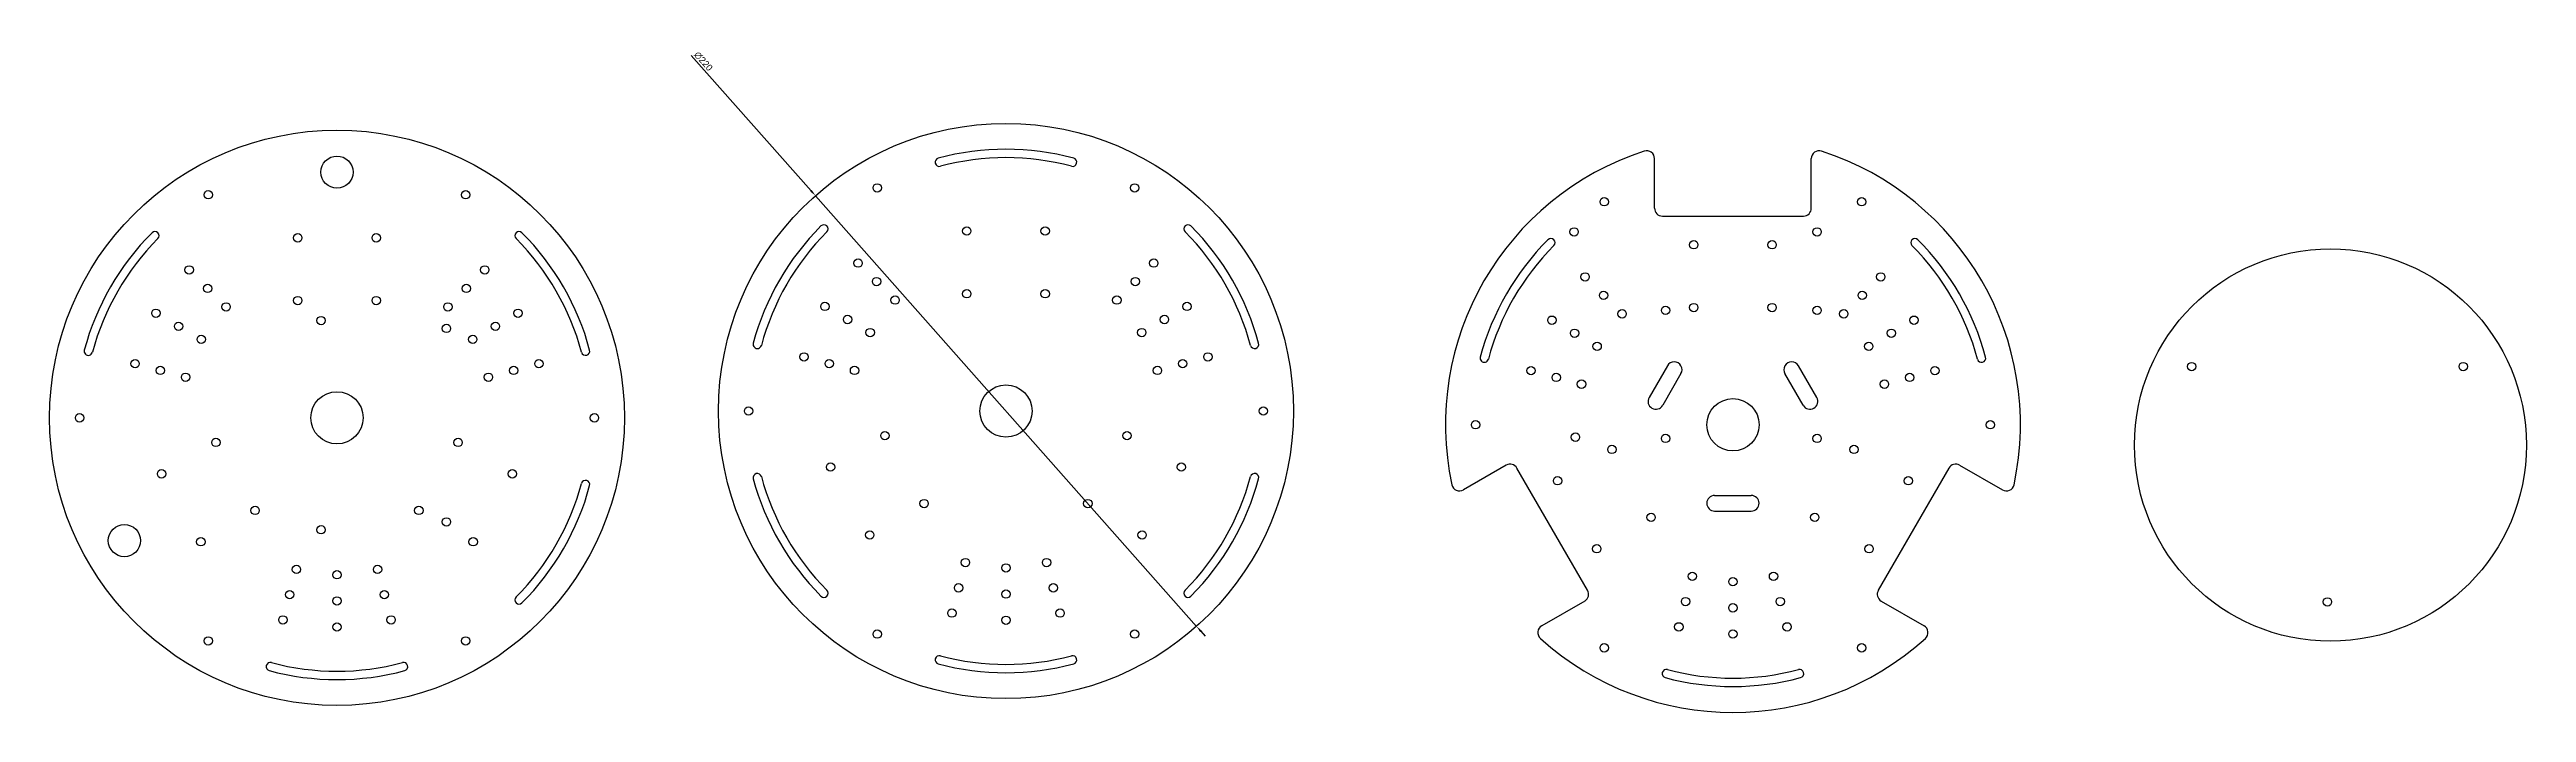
# Model space of a CAD drawing. Header units: millimetres. Extents: x 2182 to 8255, y 2735 to 3059.
# Drawn here: x 2182 to 3130, y 2735 to 2989 of the extents above; entities outside this region: 3.
import ezdxf

# ---------------------------------------------------------------- set-up
doc = ezdxf.new("R2010")
doc.units = ezdxf.units.MM
doc.styles.get("Standard").update_dxf_attribs({"font": 'arial.ttf'})
doc.dimstyles.new('ISO-25', dxfattribs={"dimtxt": 2.5, "dimasz": 2.5, "dimexe": 1.25, "dimexo": 0.625, "dimtad": 1, "dimtxsty": 'Standard', "dimcen": 2.5, "dimadec": 0, "dimazin": 0, "dimtfac": 1, "dimtmove": 0, "dimatfit": 3, "dimfxl": 0, "dimarcsym": 0})

# ---------------------------------------------------------------- blocks, each defined once
blk = doc.blocks.new('*D8')
at = {"color": 0, "lineweight": -2, "transparency": 16777216}
for p, q in [((2428.05, 2986.55), (2473.89, 2934.79)), ((2621.41, 2768.23), (2475.55, 2932.92)), ((2623.06, 2766.36), (2624.72, 2764.48))]:
    blk.add_line(p, q, dxfattribs=at)
at = {"color": 0, "transparency": 16777216}
for points in [[(2474.2, 2935.07), (2473.58, 2934.52), (2475.55, 2932.92)], [(2623.37, 2766.63), (2622.75, 2766.08), (2621.41, 2768.23)]]:
    blk.add_solid(points, dxfattribs=at)
at = {"layer": 'Defpoints', "color": 0, "transparency": 16777216}
for p in [(2475.55, 2932.92), (2621.41, 2768.23)]:
    blk.add_point(p, dxfattribs=at)
at = {"color": 0, "transparency": 16777216, "insert": (2432.67, 2984.31), "char_height": 2.5, "attachment_point": 5, "rotation": 311.52912}
blk.add_mtext('∅220', dxfattribs=at)

msp = doc.modelspace()

# ---------------------------------------------------------------- linework, layer by layer
for p, q in [((8159.293, 2948.769), (8159.293, 3058.769)), ((8159.293, 2948.769), (8064.03, 2893.769)), ((8159.293, 2948.769), (8254.555, 2893.769)), ((2796.668, 2928.142), (2796.668, 2947.096)), ((2856.668, 2928.142), (2856.668, 2947.096)), ((2799.668, 2925.142), (2853.668, 2925.142)), ((2801.589, 2867.874), (2794.589, 2855.749)), ((2806.785, 2864.874), (2799.785, 2852.749)), ((2853.55, 2852.749), (2846.55, 2864.874)), ((2858.747, 2855.749), (2851.747, 2867.874)), ((2739.935, 2829.877), (2723.52, 2820.4)), ((2771.033, 2782.014), (2744.033, 2828.779)), ((2909.303, 2828.779), (2882.303, 2782.014)), ((2913.401, 2829.877), (2929.815, 2820.4)), ((2819.668, 2818.311), (2833.668, 2818.311)), ((2819.668, 2812.311), (2833.668, 2812.311)), ((2769.935, 2777.916), (2753.52, 2768.439)), ((2883.401, 2777.916), (2899.815, 2768.439))]:
    msp.add_line(p, q)
for centre, radius in [((2292.476, 2847.974), 110), ((2548.475, 2850.575), 110), ((2292.476, 2941.924), 6.15), ((2243.226, 2933.277), 1.6), ((2341.726, 2933.277), 1.6), ((2499.225, 2935.879), 1.6), ((2597.725, 2935.879), 1.6), ((2777.418, 2930.615), 1.6), ((2875.918, 2930.615), 1.6), ((2533.475, 2919.405), 1.6), ((2563.475, 2919.405), 1.6), ((2277.476, 2916.804), 1.6), ((2307.476, 2916.804), 1.6), ((2811.668, 2914.142), 1.6), ((2841.668, 2914.142), 1.6), ((3055.329, 2837.558), 75), ((2235.907, 2904.542), 1.6), ((2349.044, 2904.542), 1.6), ((2491.907, 2907.144), 1.6), ((2498.978, 2900.073), 1.6), ((2597.973, 2900.073), 1.6), ((2605.044, 2907.144), 1.6), ((2770.099, 2901.88), 1.6), ((2883.236, 2901.88), 1.6), ((2242.978, 2897.471), 1.6), ((2250.049, 2890.4), 1.6), ((2277.476, 2892.804), 1.6), ((2307.476, 2892.804), 1.6), ((2334.902, 2890.4), 1.6), ((2341.973, 2897.471), 1.6), ((2479.193, 2890.575), 1.6), ((2506.049, 2893.002), 1.6), ((2533.475, 2895.405), 1.6), ((2563.475, 2895.405), 1.6), ((2590.902, 2893.002), 1.6), ((2617.757, 2890.575), 1.6), ((2777.17, 2894.809), 1.6), ((2811.668, 2890.142), 1.6), ((2841.668, 2890.142), 1.6), ((2876.165, 2894.809), 1.6), ((2223.194, 2887.974), 1.6), ((2231.854, 2882.974), 1.6), ((2353.097, 2882.974), 1.6), ((2361.758, 2887.974), 1.6), ((2487.853, 2885.575), 1.6), ((2496.514, 2880.575), 1.6), ((2600.437, 2880.575), 1.6), ((2609.097, 2885.575), 1.6), ((2757.386, 2885.311), 1.6), ((2766.046, 2880.311), 1.6), ((2784.241, 2887.738), 1.6), ((2869.094, 2887.738), 1.6), ((2887.29, 2880.311), 1.6), ((2895.95, 2885.311), 1.6), ((2240.514, 2877.974), 1.6), ((2344.437, 2877.974), 1.6), ((2471.201, 2871.281), 1.6), ((2625.749, 2871.281), 1.6), ((2774.706, 2875.311), 1.6), ((2878.629, 2875.311), 1.6), ((2215.202, 2868.679), 1.6), ((2224.861, 2866.091), 1.6), ((2234.52, 2863.503), 1.6), ((2350.431, 2863.503), 1.6), ((2360.09, 2866.091), 1.6), ((2369.75, 2868.679), 1.6), ((2480.86, 2868.692), 1.6), ((2490.52, 2866.104), 1.6), ((2606.431, 2866.104), 1.6), ((2616.09, 2868.692), 1.6), ((2749.394, 2866.017), 1.6), ((2759.053, 2863.429), 1.6), ((2894.283, 2863.429), 1.6), ((2903.942, 2866.017), 1.6), ((3002.198, 2867.558), 1.6), ((3106.121, 2867.558), 1.6), ((2292.476, 2847.974), 10), ((2292.476, 2847.974), 10), ((2548.475, 2850.575), 10), ((2548.475, 2850.575), 10), ((2768.712, 2860.841), 1.6), ((2826.668, 2845.311), 10), ((2826.668, 2845.311), 10), ((2884.623, 2860.841), 1.6), ((2193.976, 2847.974), 1.6), ((2390.976, 2847.974), 1.6), ((2449.975, 2850.575), 1.6), ((2646.975, 2850.575), 1.6), ((2728.168, 2845.311), 1.6), ((2925.168, 2845.311), 1.6), ((2246.152, 2838.549), 1.6), ((2338.8, 2838.549), 1.6), ((2502.151, 2841.151), 1.6), ((2594.799, 2841.151), 1.6), ((2780.344, 2835.887), 1.6), ((2872.992, 2835.887), 1.6), ((2225.367, 2826.549), 1.6), ((2359.584, 2826.549), 1.6), ((2481.367, 2829.151), 1.6), ((2615.584, 2829.151), 1.6), ((2759.559, 2823.887), 1.6), ((2893.776, 2823.887), 1.6), ((2517.151, 2815.17), 1.6), ((2579.799, 2815.17), 1.6), ((2211.113, 2800.999), 6.15), ((2261.152, 2812.568), 1.6), ((2323.8, 2812.568), 1.6), ((2795.344, 2809.906), 1.6), ((2857.992, 2809.906), 1.6), ((2240.367, 2800.568), 1.6), ((2344.584, 2800.568), 1.6), ((2496.367, 2803.17), 1.6), ((2600.584, 2803.17), 1.6), ((2774.559, 2797.906), 1.6), ((2878.776, 2797.906), 1.6), ((2276.946, 2790.018), 1.6), ((2292.476, 2787.974), 1.6), ((2308.005, 2790.018), 1.6), ((2532.946, 2792.62), 1.6), ((2548.475, 2790.575), 1.6), ((2564.004, 2792.62), 1.6), ((2811.139, 2787.356), 1.6), ((2826.668, 2785.311), 1.6), ((2842.197, 2787.356), 1.6), ((2274.358, 2780.359), 1.6), ((2292.476, 2777.974), 1.6), ((2310.593, 2780.359), 1.6), ((2530.358, 2782.96), 1.6), ((2548.475, 2780.575), 1.6), ((2566.593, 2782.96), 1.6), ((2808.55, 2777.697), 1.6), ((2844.785, 2777.697), 1.6), ((3054.16, 2777.558), 1.6), ((2271.77, 2770.7), 1.6), ((2292.476, 2767.974), 1.6), ((2313.181, 2770.7), 1.6), ((2527.77, 2773.301), 1.6), ((2548.475, 2770.575), 1.6), ((2569.181, 2773.301), 1.6), ((2805.962, 2768.037), 1.6), ((2826.668, 2775.311), 1.6), ((2847.373, 2768.037), 1.6), ((2243.226, 2762.67), 1.6), ((2341.726, 2762.67), 1.6), ((2499.225, 2765.272), 1.6), ((2597.725, 2765.272), 1.6), ((2777.418, 2760.008), 1.6), ((2826.668, 2765.311), 1.6), ((2875.918, 2760.008), 1.6)]:
    msp.add_circle(centre, radius)
at = {"color": 2}
for centre in [(2765.879, 2919.078), (2858.879, 2919.078), (2286.372, 2885.177), (2334.372, 2882.177), (2800.879, 2889.078), (2858.879, 2889.078), (2766.379, 2840.578), (2800.879, 2840.078), (2858.879, 2840.078), (2286.372, 2805.177), (2334.372, 2808.177)]:
    msp.add_circle(centre, 1.6, dxfattribs=at)
for centre, radius, start, end in [((2548.475, 2850.575), 100.1, 75, 105), ((2826.668, 2845.311), 110, 107.963509, 192.036491), ((2793.668, 2947.096), 3, 0, 107.963509), ((2859.668, 2947.096), 3, 72.036491, 180), ((2826.668, 2845.311), 110, 347.963509, 72.036491), ((2522.982, 2945.719), 1.6, 105, 285), ((2548.475, 2850.575), 96.9, 75, 105), ((2573.969, 2945.719), 1.6, 255, 75), ((2548.475, 2850.575), 100.1, 135, 165), ((2478.825, 2920.225), 1.6, 315, 135), ((2618.125, 2920.225), 1.6, 45, 225), ((2548.475, 2850.575), 100.1, 15, 45), ((2799.668, 2928.142), 3, 180, 270), ((2853.668, 2928.142), 3, 270, 0), ((2292.476, 2847.974), 100.1, 135, 165), ((2292.476, 2847.974), 96.9, 135, 165), ((2222.826, 2917.624), 1.6, 315, 135), ((2362.126, 2917.624), 1.6, 45, 225), ((2292.476, 2847.974), 96.9, 15, 45), ((2292.476, 2847.974), 100.1, 15, 45), ((2548.475, 2850.575), 96.9, 135, 165), ((2548.475, 2850.575), 96.9, 15, 45), ((2826.668, 2845.311), 100.1, 135, 165), ((2826.668, 2845.311), 96.9, 135, 165), ((2757.018, 2914.961), 1.6, 315, 135), ((2896.318, 2914.961), 1.6, 45, 225), ((2826.668, 2845.311), 96.9, 15, 45), ((2826.668, 2845.311), 100.1, 15, 45), ((2197.332, 2873.467), 1.6, 165, 345), ((2387.619, 2873.467), 1.6, 195, 15), ((2453.332, 2876.069), 1.6, 165, 345), ((2643.619, 2876.069), 1.6, 195, 15), ((2731.524, 2870.805), 1.6, 165, 345), ((2804.187, 2866.374), 3, 330, 150), ((2849.149, 2866.374), 3, 30, 210), ((2921.811, 2870.805), 1.6, 195, 15), ((2797.187, 2854.249), 3, 150, 330), ((2856.149, 2854.249), 3, 210, 30), ((2453.332, 2825.081), 1.6, 15, 195), ((2548.475, 2850.575), 100.1, 195, 225), ((2548.475, 2850.575), 96.9, 195, 225), ((2548.475, 2850.575), 96.9, 315, 345), ((2548.475, 2850.575), 100.1, 315, 345), ((2643.619, 2825.081), 1.6, 345, 165), ((2741.435, 2827.279), 3, 30, 120), ((2911.901, 2827.279), 3, 60, 150), ((2292.476, 2847.974), 96.9, 315, 345), ((2292.476, 2847.974), 100.1, 315, 345), ((2387.619, 2822.48), 1.6, 345, 165), ((2722.02, 2822.998), 3, 192.036491, 300), ((2819.668, 2815.311), 3, 90, 270), ((2833.668, 2815.311), 3, 270, 90), ((2931.315, 2822.998), 3, 240, 347.963509), ((2362.126, 2778.324), 1.6, 135, 315), ((2478.825, 2780.925), 1.6, 225, 45), ((2618.125, 2780.925), 1.6, 135, 315), ((2768.435, 2780.514), 3, 300, 30), ((2884.901, 2780.514), 3, 150, 240), ((2755.02, 2765.841), 3, 120, 227.963509), ((2898.315, 2765.841), 3, 312.036491, 60), ((2826.668, 2845.311), 110, 227.963509, 312.036491), ((2266.982, 2752.83), 1.6, 75, 255), ((2292.476, 2847.974), 100.1, 255, 285), ((2292.476, 2847.974), 96.9, 255, 285), ((2317.969, 2752.83), 1.6, 285, 105), ((2522.982, 2755.431), 1.6, 75, 255), ((2548.475, 2850.575), 100.1, 255, 285), ((2548.475, 2850.575), 96.9, 255, 285), ((2573.969, 2755.431), 1.6, 285, 105), ((2801.174, 2750.168), 1.6, 75, 255), ((2826.668, 2845.311), 96.9, 255, 285), ((2852.161, 2750.168), 1.6, 285, 105), ((2826.668, 2845.311), 100.1, 255, 285)]:
    msp.add_arc(centre, radius, start, end)

# ---------------------------------------------------------------- dimensions: what is measured, and where the dimension line sits
dim = msp.add_diameter_dim_2p(p1=(2621.405, 2768.227), p2=(2475.545, 2932.923), dimstyle='ISO-25')
dim.commit()
dim.dimension.update_dxf_attribs({"geometry": '*D8', "text_midpoint": (2431.195, 2983), "dimtype": 163})

doc.saveas('drawing.dxf')
